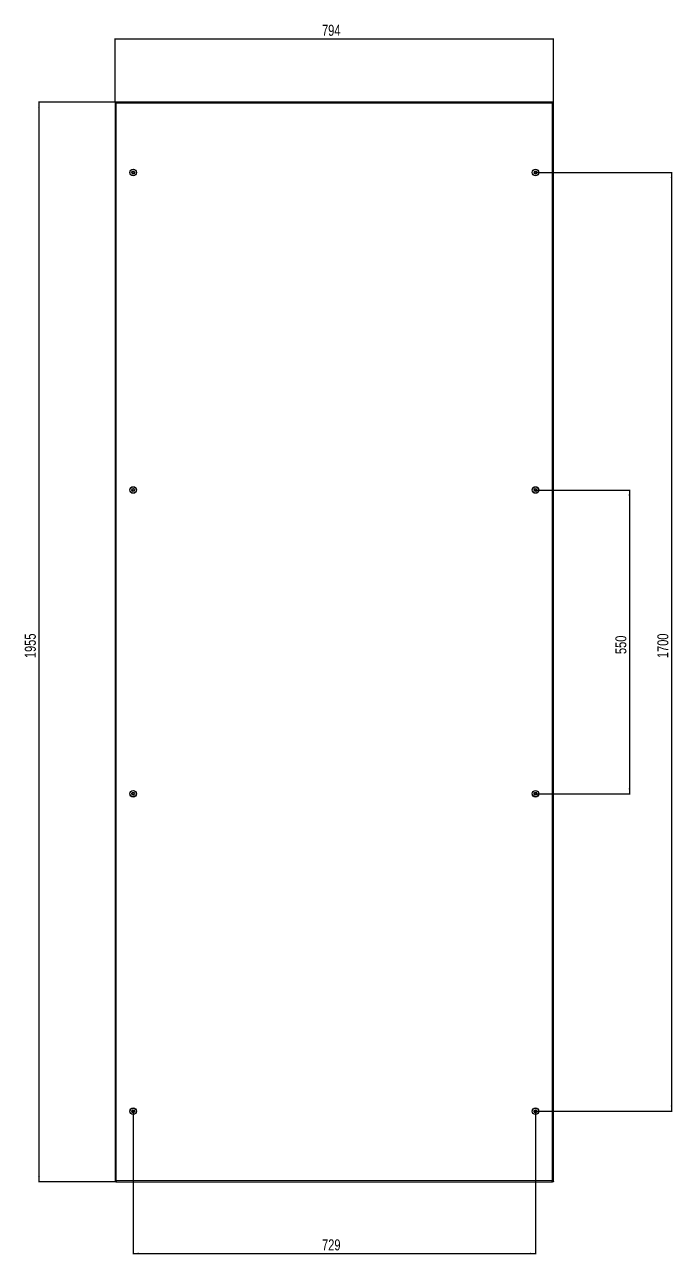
# Model space of a CAD drawing. Header units: millimetres. Extents: x -468 to 1915, y -1114 to 1206.
# Drawn here: x -468 to 706, y -1114 to 1113 of the extents above; entities that cross this region are included whole.
import ezdxf

# ---------------------------------------------------------------- set-up
doc = ezdxf.new("R2010")
doc.units = ezdxf.units.MM
doc.layers.add('FORMAT', color=7, linetype='Continuous')
doc.styles.add('SLDTEXTSTYLE0', font='TXT', dxfattribs={"width": 0.75})
doc.dimstyles.new('SLDDIMSTYLE1', dxfattribs={"dimtxt": 20, "dimasz": 10, "dimexe": 0, "dimexo": 0.0625, "dimgap": 5, "dimtad": 2, "dimdec": 1, "dimrnd": 1e-09, "dimzin": 12, "dimdsep": 46, "dimtxsty": 'SLDTEXTSTYLE0', "dimsah": 1, "dimcen": 0.09, "dimadec": 0, "dimazin": 3, "dimtfac": 1, "dimtofl": 0, "dimtmove": 0, "dimatfit": 3, "dimfxl": 0, "dimfrac": 2, "dimtolj": 1, "dimtzin": 12, "dimarcsym": 0})

# ---------------------------------------------------------------- blocks, each defined once
blk = doc.blocks.new('_D_1')
at = {"layer": 'FORMAT'}
for p, q in [((-303.6, 972.4), (-442.6, 972.4)), ((-441.6, 972.4), (-441.6, -982.6)), ((-303.6, -982.6), (-442.6, -982.6))]:
    blk.add_line(p, q, dxfattribs=at)
for points in [[(-441.6, 972.4), (-443.1, 962.4), (-440, 962.4)], [(-441.6, -982.6), (-440, -972.6), (-443.1, -972.6)]]:
    blk.add_solid(points, dxfattribs=at)
at = {"layer": 'FORMAT', "insert": (-467.3, -34.6), "char_height": 20, "attachment_point": 1, "rotation": 90, "style": 'SLDTEXTSTYLE0'}
blk.add_mtext('1955', dxfattribs=at)
blk = doc.blocks.new('_D_2')
at = {"layer": 'FORMAT'}
for p, q in [((-303.6, 972.4), (-303.6, 1087.6)), ((-303.6, 1086.6), (490.4, 1086.6)), ((490.4, 972.4), (490.4, 1087.6))]:
    blk.add_line(p, q, dxfattribs=at)
for points in [[(-303.6, 1086.6), (-293.6, 1085.1), (-293.6, 1088.1)], [(490.4, 1086.6), (480.4, 1088.1), (480.4, 1085.1)]]:
    blk.add_solid(points, dxfattribs=at)
at = {"layer": 'FORMAT', "insert": (71.3, 1112.4), "char_height": 20, "attachment_point": 1, "style": 'SLDTEXTSTYLE0'}
blk.add_mtext('794', dxfattribs=at)
blk = doc.blocks.new('_D_3')
at = {"layer": 'FORMAT'}
for p, q in [((457.9, 844.9), (705.6, 844.9)), ((704.6, 844.9), (704.6, -855.1)), ((457.9, -855.1), (705.6, -855.1))]:
    blk.add_line(p, q, dxfattribs=at)
for points in [[(704.6, 844.9), (703.1, 834.9), (706.2, 834.9)], [(704.6, -855.1), (706.2, -845.1), (703.1, -845.1)]]:
    blk.add_solid(points, dxfattribs=at)
at = {"layer": 'FORMAT', "insert": (678.8, -34.6), "char_height": 20, "attachment_point": 1, "rotation": 90, "style": 'SLDTEXTSTYLE0'}
blk.add_mtext('1700', dxfattribs=at)
blk = doc.blocks.new('_D_4')
at = {"layer": 'FORMAT'}
for p, q in [((-271.1, -855.1), (-271.1, -1113.7)), ((457.9, -855.1), (457.9, -1113.7)), ((-271.1, -1112.7), (457.9, -1112.7))]:
    blk.add_line(p, q, dxfattribs=at)
for points in [[(-271.1, -1112.7), (-261.1, -1114.3), (-261.1, -1111.2)], [(457.9, -1112.7), (447.9, -1111.2), (447.9, -1114.3)]]:
    blk.add_solid(points, dxfattribs=at)
at = {"layer": 'FORMAT', "insert": (71.3, -1087), "char_height": 20, "attachment_point": 1, "style": 'SLDTEXTSTYLE0'}
blk.add_mtext('729', dxfattribs=at)
blk = doc.blocks.new('_D_5')
at = {"layer": 'FORMAT'}
for p, q in [((457.9, 269.9), (629.4, 269.9)), ((628.4, 269.9), (628.4, -280.1)), ((457.9, -280.1), (629.4, -280.1))]:
    blk.add_line(p, q, dxfattribs=at)
for points in [[(628.4, 269.9), (626.9, 259.9), (630, 259.9)], [(628.4, -280.1), (630, -270.1), (626.9, -270.1)]]:
    blk.add_solid(points, dxfattribs=at)
at = {"layer": 'FORMAT', "insert": (602.7, -27.2), "char_height": 20, "attachment_point": 1, "rotation": 90, "style": 'SLDTEXTSTYLE0'}
blk.add_mtext('550', dxfattribs=at)

msp = doc.modelspace()

# ---------------------------------------------------------------- linework, layer by layer
at = {"color": 7, "linetype": 'Continuous', "lineweight": 25}
for p, q in [((-303.56, 972.43), (-303.56, -982.57)), ((-303.56, 972.43), (-302.06, 972.43)), ((-301.86, 972.43), (-302.06, 972.43)), ((-301.86, 971.31), (-301.86, 972.43)), ((488.74, 972.43), (-301.86, 972.43)), ((488.74, 971.31), (488.74, 972.43)), ((488.94, 972.43), (488.74, 972.43)), ((488.94, 972.43), (490.44, 972.43)), ((490.44, -982.57), (490.44, 972.43)), ((-302.06, -982.57), (-303.56, -982.57)), ((-302.06, -982.57), (-301.86, -982.57)), ((-301.86, -981.46), (-301.86, -982.57)), ((-301.86, -982.57), (488.74, -982.57)), ((488.74, -981.46), (488.74, -982.57)), ((488.74, -982.57), (488.94, -982.57)), ((490.44, -982.57), (488.94, -982.57))]:
    msp.add_line(p, q, dxfattribs=at)
at = {"color": 8, "linetype": 'Continuous', "lineweight": 18}
for p, q in [((-301.46, 970.33), (-301.46, -980.47)), ((488.34, 970.33), (-301.46, 970.33)), ((488.34, -980.47), (488.34, 970.33)), ((-301.46, -980.47), (488.34, -980.47))]:
    msp.add_line(p, q, dxfattribs=at)
at = {"color": 7, "linetype": 'Continuous', "lineweight": 25}
for centre, radius in [((-271.06, 844.93), 6), ((-271.06, 844.93), 5.78), ((-271.06, 844.93), 1.85), ((457.94, 844.93), 6), ((457.94, 844.93), 5.78), ((457.94, 844.93), 1.85), ((-271.06, 269.93), 6), ((-271.06, 269.93), 5.78), ((-271.06, 269.93), 1.85), ((457.94, 269.93), 6), ((457.94, 269.93), 5.78), ((457.94, 269.93), 1.85), ((-271.06, -280.07), 6), ((-271.06, -280.07), 5.78), ((-271.06, -280.07), 1.85), ((457.94, -280.07), 6), ((457.94, -280.07), 5.78), ((457.94, -280.07), 1.85), ((-271.06, -855.07), 6), ((-271.06, -855.07), 5.78), ((-271.06, -855.07), 1.85), ((457.94, -855.07), 6), ((457.94, -855.07), 5.78), ((457.94, -855.07), 1.85)]:
    msp.add_circle(centre, radius, dxfattribs=at)
for points, knots in [([(-301.46, 970.33), (-301.74, 970.5), (-302.01, 970.67), (-302.52, 971.03), (-302.75, 971.2), (-303.14, 971.55), (-303.3, 971.72), (-303.51, 972.08), (-303.56, 972.25), (-303.56, 972.43)], [0, 0, 0, 0, 0.25, 0.25, 0.5, 0.5, 0.75, 0.75, 1, 1, 1, 1]), ([(-301.46, 970.33), (-301.62, 970.68), (-301.78, 971.03), (-302, 971.73), (-302.06, 972.07), (-302.06, 972.43)], [0, 0, 0, 0, 0.5, 0.5, 1, 1, 1, 1]), ([(-301.86, 972.43), (-301.83, 972.43), (-301.79, 972.37), (-301.73, 972.16), (-301.69, 972), (-301.63, 971.62), (-301.59, 971.38), (-301.53, 970.88), (-301.49, 970.6), (-301.46, 970.33)], [0, 0, 0, 0, 0.25, 0.25, 0.5, 0.5, 0.75, 0.75, 1, 1, 1, 1]), ([(488.34, 970.33), (488.37, 970.6), (488.41, 970.88), (488.47, 971.38), (488.51, 971.62), (488.57, 972), (488.61, 972.16), (488.67, 972.37), (488.71, 972.43), (488.74, 972.43)], [0, 0, 0, 0, 0.25, 0.25, 0.5, 0.5, 0.75, 0.75, 1, 1, 1, 1]), ([(490.44, 972.43), (490.44, 972.25), (490.38, 972.08), (490.17, 971.72), (490.02, 971.55), (489.63, 971.2), (489.4, 971.03), (488.89, 970.68), (488.62, 970.5), (488.34, 970.33)], [0, 0, 0, 0, 0.25, 0.25, 0.5, 0.5, 0.75, 0.75, 1, 1, 1, 1]), ([(488.94, 972.43), (488.94, 972.07), (488.87, 971.72), (488.65, 971.02), (488.5, 970.68), (488.34, 970.33)], [0, 0, 0, 0, 0.5, 0.5, 1, 1, 1, 1]), ([(-270.02, 847.53), (-270.04, 847.53), (-270.06, 847.53), (-270.12, 847.52), (-270.24, 847.45), (-270.54, 847.19), (-270.95, 846.84), (-271.57, 846.72), (-272.06, 846.88), (-272.42, 847.05), (-272.64, 847.13), (-272.73, 847.14), (-272.77, 847.14), (-272.8, 847.12), (-272.82, 847.09), (-272.84, 847.03), (-272.82, 846.76), (-272.71, 846.3), (-272.71, 845.58), (-273.2, 845.07), (-273.6, 844.81), (-273.8, 844.63), (-273.83, 844.57), (-273.84, 844.53), (-273.83, 844.5), (-273.81, 844.47), (-273.77, 844.45), (-273.7, 844.4), (-273.5, 844.32), (-273.13, 844.19), (-272.67, 843.97), (-272.3, 843.46), (-272.24, 842.92), (-272.2, 842.53), (-272.16, 842.39), (-272.13, 842.34), (-272.1, 842.32), (-272.06, 842.32), (-272, 842.33), (-271.88, 842.41), (-271.59, 842.66), (-271.18, 843.01), (-270.55, 843.13), (-270.06, 842.97), (-269.71, 842.8), (-269.48, 842.72), (-269.39, 842.71), (-269.35, 842.71), (-269.32, 842.73), (-269.3, 842.76), (-269.28, 842.83), (-269.3, 843.09), (-269.41, 843.56), (-269.41, 844.27), (-268.92, 844.78), (-268.53, 845.04), (-268.33, 845.22), (-268.29, 845.29), (-268.29, 845.32), (-268.29, 845.35), (-268.32, 845.38), (-268.35, 845.41), (-268.42, 845.45), (-268.63, 845.53), (-268.99, 845.66), (-269.45, 845.88), (-269.83, 846.39), (-269.88, 846.93), (-269.92, 847.32), (-269.96, 847.46), (-270, 847.51), (-270.02, 847.52), (-270.02, 847.53)], [0, 0, 0, 0, 0.0020087, 0.00442, 0.0093647, 0.0255282, 0.0677053, 0.0957862, 0.1246456, 0.1503415, 0.1605194, 0.1633943, 0.1656965, 0.1672448, 0.1688741, 0.1707699, 0.1786058, 0.2119941, 0.2499945, 0.2879948, 0.3213831, 0.329219, 0.3311148, 0.3327441, 0.3342924, 0.3362166, 0.3385353, 0.3413178, 0.349662, 0.3753578, 0.4042173, 0.4322982, 0.4744753, 0.4906388, 0.4966691, 0.49844, 0.5, 0.5020087, 0.50442, 0.5093647, 0.5255282, 0.5677053, 0.5957862, 0.6246456, 0.6503415, 0.6605194, 0.6633943, 0.6656965, 0.6672448, 0.6688741, 0.6707699, 0.6786058, 0.7119941, 0.7499945, 0.7879948, 0.8213831, 0.829219, 0.8311148, 0.8327441, 0.8342924, 0.8362166, 0.8385353, 0.8413178, 0.849662, 0.8753578, 0.9042173, 0.9322982, 0.9744753, 0.9906388, 0.9966691, 0.99844, 1, 1, 1, 1]), ([(456.9, 847.53), (456.89, 847.52), (456.87, 847.51), (456.84, 847.45), (456.8, 847.32), (456.76, 846.93), (456.7, 846.39), (456.33, 845.88), (455.87, 845.66), (455.5, 845.53), (455.27, 845.44), (455.2, 845.38), (455.17, 845.35), (455.16, 845.32), (455.17, 845.29), (455.2, 845.22), (455.4, 845.04), (455.8, 844.78), (456.29, 844.27), (456.29, 843.56), (456.18, 843.09), (456.16, 842.83), (456.18, 842.76), (456.2, 842.73), (456.22, 842.71), (456.26, 842.71), (456.3, 842.71), (456.38, 842.73), (456.59, 842.81), (456.94, 842.97), (457.43, 843.13), (458.05, 843.01), (458.46, 842.66), (458.76, 842.4), (458.89, 842.33), (458.95, 842.32), (458.98, 842.32), (459.01, 842.35), (459.04, 842.4), (459.08, 842.54), (459.12, 842.92), (459.17, 843.46), (459.55, 843.97), (460.01, 844.19), (460.38, 844.32), (460.6, 844.41), (460.68, 844.47), (460.71, 844.5), (460.71, 844.53), (460.71, 844.57), (460.67, 844.63), (460.47, 844.81), (460.08, 845.07), (459.59, 845.58), (459.59, 846.3), (459.7, 846.76), (459.72, 847.03), (459.7, 847.09), (459.68, 847.12), (459.65, 847.14), (459.62, 847.14), (459.58, 847.14), (459.5, 847.12), (459.28, 847.04), (458.94, 846.88), (458.45, 846.72), (457.82, 846.84), (457.41, 847.19), (457.12, 847.45), (456.99, 847.52), (456.93, 847.53), (456.91, 847.53), (456.9, 847.53)], [0, 0, 0, 0, 0.0020087, 0.00442, 0.0093647, 0.0255282, 0.0677053, 0.0957862, 0.1246456, 0.1503415, 0.1605194, 0.1633943, 0.1656965, 0.1672448, 0.1688741, 0.1707699, 0.1786058, 0.2119941, 0.2499945, 0.2879948, 0.3213831, 0.329219, 0.3311148, 0.3327441, 0.3342924, 0.3362166, 0.3385353, 0.3413178, 0.349662, 0.3753578, 0.4042173, 0.4322982, 0.4744753, 0.4906388, 0.4966691, 0.49844, 0.5, 0.5020087, 0.50442, 0.5093647, 0.5255282, 0.5677053, 0.5957862, 0.6246456, 0.6503415, 0.6605194, 0.6633943, 0.6656965, 0.6672448, 0.6688741, 0.6707699, 0.6786058, 0.7119941, 0.7499945, 0.7879948, 0.8213831, 0.829219, 0.8311148, 0.8327441, 0.8342924, 0.8362166, 0.8385353, 0.8413178, 0.849662, 0.8753578, 0.9042173, 0.9322982, 0.9744753, 0.9906388, 0.9966691, 0.99844, 1, 1, 1, 1]), ([(-270.02, 272.53), (-270.04, 272.53), (-270.06, 272.53), (-270.12, 272.52), (-270.24, 272.45), (-270.54, 272.19), (-270.95, 271.84), (-271.57, 271.72), (-272.06, 271.88), (-272.42, 272.05), (-272.64, 272.13), (-272.73, 272.14), (-272.77, 272.14), (-272.8, 272.12), (-272.82, 272.09), (-272.84, 272.03), (-272.82, 271.76), (-272.71, 271.3), (-272.71, 270.58), (-273.2, 270.07), (-273.6, 269.81), (-273.8, 269.63), (-273.83, 269.57), (-273.84, 269.53), (-273.83, 269.5), (-273.81, 269.47), (-273.77, 269.45), (-273.7, 269.4), (-273.5, 269.32), (-273.13, 269.19), (-272.67, 268.97), (-272.3, 268.46), (-272.24, 267.92), (-272.2, 267.53), (-272.16, 267.39), (-272.13, 267.34), (-272.1, 267.32), (-272.06, 267.32), (-272, 267.33), (-271.88, 267.41), (-271.59, 267.66), (-271.18, 268.01), (-270.55, 268.13), (-270.06, 267.97), (-269.71, 267.8), (-269.48, 267.72), (-269.39, 267.71), (-269.35, 267.71), (-269.32, 267.73), (-269.3, 267.76), (-269.28, 267.83), (-269.3, 268.09), (-269.41, 268.56), (-269.41, 269.27), (-268.92, 269.78), (-268.53, 270.04), (-268.33, 270.22), (-268.29, 270.29), (-268.29, 270.32), (-268.29, 270.35), (-268.32, 270.38), (-268.35, 270.41), (-268.42, 270.45), (-268.63, 270.53), (-268.99, 270.66), (-269.45, 270.88), (-269.83, 271.39), (-269.88, 271.93), (-269.92, 272.32), (-269.96, 272.46), (-270, 272.51), (-270.02, 272.52), (-270.02, 272.53)], [0, 0, 0, 0, 0.0020087, 0.00442, 0.0093647, 0.0255282, 0.0677053, 0.0957862, 0.1246456, 0.1503415, 0.1605194, 0.1633943, 0.1656965, 0.1672448, 0.1688741, 0.1707699, 0.1786058, 0.2119941, 0.2499945, 0.2879948, 0.3213831, 0.329219, 0.3311148, 0.3327441, 0.3342924, 0.3362166, 0.3385353, 0.3413178, 0.349662, 0.3753578, 0.4042173, 0.4322982, 0.4744753, 0.4906388, 0.4966691, 0.49844, 0.5, 0.5020087, 0.50442, 0.5093647, 0.5255282, 0.5677053, 0.5957862, 0.6246456, 0.6503415, 0.6605194, 0.6633943, 0.6656965, 0.6672448, 0.6688741, 0.6707699, 0.6786058, 0.7119941, 0.7499945, 0.7879948, 0.8213831, 0.829219, 0.8311148, 0.8327441, 0.8342924, 0.8362166, 0.8385353, 0.8413178, 0.849662, 0.8753578, 0.9042173, 0.9322982, 0.9744753, 0.9906388, 0.9966691, 0.99844, 1, 1, 1, 1]), ([(456.9, 272.53), (456.89, 272.52), (456.87, 272.51), (456.84, 272.45), (456.8, 272.32), (456.76, 271.93), (456.7, 271.39), (456.33, 270.88), (455.87, 270.66), (455.5, 270.53), (455.27, 270.44), (455.2, 270.38), (455.17, 270.35), (455.16, 270.32), (455.17, 270.29), (455.2, 270.22), (455.4, 270.04), (455.8, 269.78), (456.29, 269.27), (456.29, 268.56), (456.18, 268.09), (456.16, 267.83), (456.18, 267.76), (456.2, 267.73), (456.22, 267.71), (456.26, 267.71), (456.3, 267.71), (456.38, 267.73), (456.59, 267.81), (456.94, 267.97), (457.43, 268.13), (458.05, 268.01), (458.46, 267.66), (458.76, 267.4), (458.89, 267.33), (458.95, 267.32), (458.98, 267.32), (459.01, 267.35), (459.04, 267.4), (459.08, 267.54), (459.12, 267.92), (459.17, 268.46), (459.55, 268.97), (460.01, 269.19), (460.38, 269.32), (460.6, 269.41), (460.68, 269.47), (460.71, 269.5), (460.71, 269.53), (460.71, 269.57), (460.67, 269.63), (460.47, 269.81), (460.08, 270.07), (459.59, 270.58), (459.59, 271.3), (459.7, 271.76), (459.72, 272.03), (459.7, 272.09), (459.68, 272.12), (459.65, 272.14), (459.62, 272.14), (459.58, 272.14), (459.5, 272.12), (459.28, 272.04), (458.94, 271.88), (458.45, 271.72), (457.82, 271.84), (457.41, 272.19), (457.12, 272.45), (456.99, 272.52), (456.93, 272.53), (456.91, 272.53), (456.9, 272.53)], [0, 0, 0, 0, 0.0020087, 0.00442, 0.0093647, 0.0255282, 0.0677053, 0.0957862, 0.1246456, 0.1503415, 0.1605194, 0.1633943, 0.1656965, 0.1672448, 0.1688741, 0.1707699, 0.1786058, 0.2119941, 0.2499945, 0.2879948, 0.3213831, 0.329219, 0.3311148, 0.3327441, 0.3342924, 0.3362166, 0.3385353, 0.3413178, 0.349662, 0.3753578, 0.4042173, 0.4322982, 0.4744753, 0.4906388, 0.4966691, 0.49844, 0.5, 0.5020087, 0.50442, 0.5093647, 0.5255282, 0.5677053, 0.5957862, 0.6246456, 0.6503415, 0.6605194, 0.6633943, 0.6656965, 0.6672448, 0.6688741, 0.6707699, 0.6786058, 0.7119941, 0.7499945, 0.7879948, 0.8213831, 0.829219, 0.8311148, 0.8327441, 0.8342924, 0.8362166, 0.8385353, 0.8413178, 0.849662, 0.8753578, 0.9042173, 0.9322982, 0.9744753, 0.9906388, 0.9966691, 0.99844, 1, 1, 1, 1]), ([(-270.02, -282.68), (-270.01, -282.67), (-269.99, -282.65), (-269.96, -282.6), (-269.92, -282.47), (-269.88, -282.08), (-269.83, -281.54), (-269.45, -281.03), (-268.99, -280.81), (-268.62, -280.68), (-268.4, -280.59), (-268.32, -280.53), (-268.29, -280.5), (-268.29, -280.47), (-268.29, -280.43), (-268.33, -280.37), (-268.53, -280.19), (-268.92, -279.93), (-269.41, -279.42), (-269.41, -278.7), (-269.3, -278.24), (-269.28, -277.97), (-269.3, -277.91), (-269.32, -277.88), (-269.35, -277.86), (-269.38, -277.86), (-269.42, -277.86), (-269.5, -277.88), (-269.72, -277.96), (-270.06, -278.12), (-270.55, -278.28), (-271.18, -278.16), (-271.59, -277.81), (-271.88, -277.55), (-272.01, -277.48), (-272.07, -277.47), (-272.1, -277.47), (-272.13, -277.5), (-272.16, -277.55), (-272.2, -277.68), (-272.24, -278.07), (-272.3, -278.61), (-272.67, -279.12), (-273.13, -279.34), (-273.5, -279.47), (-273.73, -279.56), (-273.8, -279.62), (-273.83, -279.65), (-273.84, -279.68), (-273.83, -279.71), (-273.8, -279.78), (-273.6, -279.96), (-273.2, -280.22), (-272.71, -280.73), (-272.71, -281.44), (-272.82, -281.91), (-272.84, -282.17), (-272.82, -282.24), (-272.8, -282.27), (-272.78, -282.29), (-272.74, -282.29), (-272.7, -282.29), (-272.62, -282.27), (-272.41, -282.19), (-272.06, -282.03), (-271.57, -281.87), (-270.95, -281.99), (-270.54, -282.34), (-270.24, -282.6), (-270.11, -282.67), (-270.05, -282.68), (-270.03, -282.68), (-270.02, -282.68)], [0, 0, 0, 0, 0.0020087, 0.00442, 0.0093647, 0.0255282, 0.0677053, 0.0957862, 0.1246456, 0.1503415, 0.1605194, 0.1633943, 0.1656965, 0.1672448, 0.1688741, 0.1707699, 0.1786058, 0.2119941, 0.2499945, 0.2879948, 0.3213831, 0.329219, 0.3311148, 0.3327441, 0.3342924, 0.3362166, 0.3385353, 0.3413178, 0.349662, 0.3753578, 0.4042173, 0.4322982, 0.4744753, 0.4906388, 0.4966691, 0.49844, 0.5, 0.5020087, 0.50442, 0.5093647, 0.5255282, 0.5677053, 0.5957862, 0.6246456, 0.6503415, 0.6605194, 0.6633943, 0.6656965, 0.6672448, 0.6688741, 0.6707699, 0.6786058, 0.7119941, 0.7499945, 0.7879948, 0.8213831, 0.829219, 0.8311148, 0.8327441, 0.8342924, 0.8362166, 0.8385353, 0.8413178, 0.849662, 0.8753578, 0.9042173, 0.9322982, 0.9744753, 0.9906388, 0.9966691, 0.99844, 1, 1, 1, 1]), ([(456.9, -282.68), (456.91, -282.68), (456.94, -282.68), (457, -282.67), (457.12, -282.59), (457.41, -282.34), (457.82, -281.99), (458.45, -281.87), (458.94, -282.03), (459.29, -282.2), (459.52, -282.28), (459.61, -282.29), (459.65, -282.29), (459.68, -282.27), (459.7, -282.24), (459.72, -282.17), (459.7, -281.91), (459.59, -281.44), (459.59, -280.73), (460.08, -280.22), (460.47, -279.96), (460.67, -279.78), (460.71, -279.71), (460.71, -279.68), (460.71, -279.65), (460.68, -279.62), (460.65, -279.59), (460.58, -279.55), (460.37, -279.47), (460.01, -279.34), (459.55, -279.12), (459.17, -278.61), (459.12, -278.07), (459.08, -277.68), (459.04, -277.54), (459, -277.49), (458.97, -277.47), (458.94, -277.47), (458.88, -277.48), (458.76, -277.56), (458.46, -277.81), (458.05, -278.16), (457.43, -278.28), (456.94, -278.12), (456.58, -277.95), (456.36, -277.87), (456.27, -277.86), (456.23, -277.86), (456.2, -277.88), (456.18, -277.91), (456.16, -277.97), (456.18, -278.24), (456.29, -278.7), (456.29, -279.42), (455.8, -279.93), (455.4, -280.19), (455.2, -280.37), (455.17, -280.43), (455.16, -280.47), (455.17, -280.5), (455.19, -280.53), (455.23, -280.55), (455.3, -280.6), (455.5, -280.68), (455.87, -280.81), (456.33, -281.03), (456.7, -281.54), (456.76, -282.08), (456.8, -282.47), (456.84, -282.61), (456.87, -282.66), (456.89, -282.67), (456.9, -282.68)], [0, 0, 0, 0, 0.0020087, 0.00442, 0.0093647, 0.0255282, 0.0677053, 0.0957862, 0.1246456, 0.1503415, 0.1605194, 0.1633943, 0.1656965, 0.1672448, 0.1688741, 0.1707699, 0.1786058, 0.2119941, 0.2499945, 0.2879948, 0.3213831, 0.329219, 0.3311148, 0.3327441, 0.3342924, 0.3362166, 0.3385353, 0.3413178, 0.349662, 0.3753578, 0.4042173, 0.4322982, 0.4744753, 0.4906388, 0.4966691, 0.49844, 0.5, 0.5020087, 0.50442, 0.5093647, 0.5255282, 0.5677053, 0.5957862, 0.6246456, 0.6503415, 0.6605194, 0.6633943, 0.6656965, 0.6672448, 0.6688741, 0.6707699, 0.6786058, 0.7119941, 0.7499945, 0.7879948, 0.8213831, 0.829219, 0.8311148, 0.8327441, 0.8342924, 0.8362166, 0.8385353, 0.8413178, 0.849662, 0.8753578, 0.9042173, 0.9322982, 0.9744753, 0.9906388, 0.9966691, 0.99844, 1, 1, 1, 1]), ([(-270.02, -857.68), (-270.01, -857.67), (-269.99, -857.65), (-269.96, -857.6), (-269.92, -857.47), (-269.88, -857.08), (-269.83, -856.54), (-269.45, -856.03), (-268.99, -855.81), (-268.62, -855.68), (-268.4, -855.59), (-268.32, -855.53), (-268.29, -855.5), (-268.29, -855.47), (-268.29, -855.43), (-268.33, -855.37), (-268.53, -855.19), (-268.92, -854.93), (-269.41, -854.42), (-269.41, -853.7), (-269.3, -853.24), (-269.28, -852.97), (-269.3, -852.91), (-269.32, -852.88), (-269.35, -852.86), (-269.38, -852.86), (-269.42, -852.86), (-269.5, -852.88), (-269.72, -852.96), (-270.06, -853.12), (-270.55, -853.28), (-271.18, -853.16), (-271.59, -852.81), (-271.88, -852.55), (-272.01, -852.48), (-272.07, -852.47), (-272.1, -852.47), (-272.13, -852.5), (-272.16, -852.55), (-272.2, -852.68), (-272.24, -853.07), (-272.3, -853.61), (-272.67, -854.12), (-273.13, -854.34), (-273.5, -854.47), (-273.73, -854.56), (-273.8, -854.62), (-273.83, -854.65), (-273.84, -854.68), (-273.83, -854.71), (-273.8, -854.78), (-273.6, -854.96), (-273.2, -855.22), (-272.71, -855.73), (-272.71, -856.44), (-272.82, -856.91), (-272.84, -857.17), (-272.82, -857.24), (-272.8, -857.27), (-272.78, -857.29), (-272.74, -857.29), (-272.7, -857.29), (-272.62, -857.27), (-272.41, -857.19), (-272.06, -857.03), (-271.57, -856.87), (-270.95, -856.99), (-270.54, -857.34), (-270.24, -857.6), (-270.11, -857.67), (-270.05, -857.68), (-270.03, -857.68), (-270.02, -857.68)], [0, 0, 0, 0, 0.0020087, 0.00442, 0.0093647, 0.0255282, 0.0677053, 0.0957862, 0.1246456, 0.1503415, 0.1605194, 0.1633943, 0.1656965, 0.1672448, 0.1688741, 0.1707699, 0.1786058, 0.2119941, 0.2499945, 0.2879948, 0.3213831, 0.329219, 0.3311148, 0.3327441, 0.3342924, 0.3362166, 0.3385353, 0.3413178, 0.349662, 0.3753578, 0.4042173, 0.4322982, 0.4744753, 0.4906388, 0.4966691, 0.49844, 0.5, 0.5020087, 0.50442, 0.5093647, 0.5255282, 0.5677053, 0.5957862, 0.6246456, 0.6503415, 0.6605194, 0.6633943, 0.6656965, 0.6672448, 0.6688741, 0.6707699, 0.6786058, 0.7119941, 0.7499945, 0.7879948, 0.8213831, 0.829219, 0.8311148, 0.8327441, 0.8342924, 0.8362166, 0.8385353, 0.8413178, 0.849662, 0.8753578, 0.9042173, 0.9322982, 0.9744753, 0.9906388, 0.9966691, 0.99844, 1, 1, 1, 1]), ([(456.9, -857.68), (456.91, -857.68), (456.94, -857.68), (457, -857.67), (457.12, -857.59), (457.41, -857.34), (457.82, -856.99), (458.45, -856.87), (458.94, -857.03), (459.29, -857.2), (459.52, -857.28), (459.61, -857.29), (459.65, -857.29), (459.68, -857.27), (459.7, -857.24), (459.72, -857.17), (459.7, -856.91), (459.59, -856.44), (459.59, -855.73), (460.08, -855.22), (460.47, -854.96), (460.67, -854.78), (460.71, -854.71), (460.71, -854.68), (460.71, -854.65), (460.68, -854.62), (460.65, -854.59), (460.58, -854.55), (460.37, -854.47), (460.01, -854.34), (459.55, -854.12), (459.17, -853.61), (459.12, -853.07), (459.08, -852.68), (459.04, -852.54), (459, -852.49), (458.97, -852.47), (458.94, -852.47), (458.88, -852.48), (458.76, -852.56), (458.46, -852.81), (458.05, -853.16), (457.43, -853.28), (456.94, -853.12), (456.58, -852.95), (456.36, -852.87), (456.27, -852.86), (456.23, -852.86), (456.2, -852.88), (456.18, -852.91), (456.16, -852.97), (456.18, -853.24), (456.29, -853.7), (456.29, -854.42), (455.8, -854.93), (455.4, -855.19), (455.2, -855.37), (455.17, -855.43), (455.16, -855.47), (455.17, -855.5), (455.19, -855.53), (455.23, -855.55), (455.3, -855.6), (455.5, -855.68), (455.87, -855.81), (456.33, -856.03), (456.7, -856.54), (456.76, -857.08), (456.8, -857.47), (456.84, -857.61), (456.87, -857.66), (456.89, -857.67), (456.9, -857.68)], [0, 0, 0, 0, 0.0020087, 0.00442, 0.0093647, 0.0255282, 0.0677053, 0.0957862, 0.1246456, 0.1503415, 0.1605194, 0.1633943, 0.1656965, 0.1672448, 0.1688741, 0.1707699, 0.1786058, 0.2119941, 0.2499945, 0.2879948, 0.3213831, 0.329219, 0.3311148, 0.3327441, 0.3342924, 0.3362166, 0.3385353, 0.3413178, 0.349662, 0.3753578, 0.4042173, 0.4322982, 0.4744753, 0.4906388, 0.4966691, 0.49844, 0.5, 0.5020087, 0.50442, 0.5093647, 0.5255282, 0.5677053, 0.5957862, 0.6246456, 0.6503415, 0.6605194, 0.6633943, 0.6656965, 0.6672448, 0.6688741, 0.6707699, 0.6786058, 0.7119941, 0.7499945, 0.7879948, 0.8213831, 0.829219, 0.8311148, 0.8327441, 0.8342924, 0.8362166, 0.8385353, 0.8413178, 0.849662, 0.8753578, 0.9042173, 0.9322982, 0.9744753, 0.9906388, 0.9966691, 0.99844, 1, 1, 1, 1]), ([(-303.56, -982.57), (-303.56, -982.4), (-303.51, -982.22), (-303.3, -981.87), (-303.14, -981.7), (-302.75, -981.35), (-302.52, -981.17), (-302.01, -980.82), (-301.74, -980.65), (-301.46, -980.47)], [0, 0, 0, 0, 0.25, 0.25, 0.5, 0.5, 0.75, 0.75, 1, 1, 1, 1]), ([(-302.06, -982.57), (-302.06, -982.4), (-302.05, -982.22), (-301.99, -981.87), (-301.94, -981.7), (-301.83, -981.35), (-301.76, -981.17), (-301.62, -980.82), (-301.54, -980.65), (-301.46, -980.47)], [0, 0, 0, 0, 0.25, 0.25, 0.5, 0.5, 0.75, 0.75, 1, 1, 1, 1]), ([(-301.46, -980.47), (-301.49, -980.75), (-301.53, -981.02), (-301.59, -981.53), (-301.63, -981.77), (-301.69, -982.15), (-301.73, -982.31), (-301.79, -982.52), (-301.83, -982.57), (-301.86, -982.57)], [0, 0, 0, 0, 0.25, 0.25, 0.5, 0.5, 0.75, 0.75, 1, 1, 1, 1]), ([(488.74, -982.57), (488.71, -982.57), (488.67, -982.52), (488.61, -982.31), (488.57, -982.15), (488.51, -981.77), (488.47, -981.53), (488.41, -981.02), (488.37, -980.75), (488.34, -980.47)], [0, 0, 0, 0, 0.25, 0.25, 0.5, 0.5, 0.75, 0.75, 1, 1, 1, 1]), ([(488.34, -980.47), (488.62, -980.65), (488.89, -980.82), (489.4, -981.18), (489.63, -981.35), (490.02, -981.7), (490.17, -981.87), (490.38, -982.22), (490.44, -982.4), (490.44, -982.57)], [0, 0, 0, 0, 0.25, 0.25, 0.5, 0.5, 0.75, 0.75, 1, 1, 1, 1]), ([(488.34, -980.47), (488.5, -980.83), (488.65, -981.18), (488.88, -981.88), (488.94, -982.22), (488.94, -982.57)], [0, 0, 0, 0, 0.5, 0.5, 1, 1, 1, 1])]:
    msp.add_open_spline(points, degree=3, knots=knots, dxfattribs=at)

# ---------------------------------------------------------------- dimensions: what is measured, and where the dimension line sits
at = {"layer": 'FORMAT'}
for base, p1, p2, angle, picture, middle in [((490.44, 1086.59), (-303.56, 972.43), (490.44, 972.43), 0, '_D_2', (93.44, 1086.59)), ((-441.57, -982.57), (-303.56, 972.43), (-303.56, -982.57), 90, '_D_1', (-441.57, -5.07)), ((704.61, -855.07), (457.94, 844.93), (457.94, -855.07), 90, '_D_3', (704.61, -5.07)), ((628.44, -280.07), (457.94, 269.93), (457.94, -280.07), 90, '_D_5', (628.44, -5.07))]:
    dim = msp.add_linear_dim(base=base, p1=p1, p2=p2, angle=angle, dimstyle='SLDDIMSTYLE1', dxfattribs=at)
    dim.commit()
    dim.dimension.update_dxf_attribs({"geometry": picture, "text_midpoint": middle, "dimtype": 160})
dim = msp.add_linear_dim(base=(457.94, -1112.74), p1=(-271.06, -855.07), p2=(457.94, -855.07), dimstyle='SLDDIMSTYLE1', dxfattribs=at)
dim.commit()
dim.dimension.update_dxf_attribs({"geometry": '_D_4', "text_midpoint": (93.44, -1112.74), "dimtype": 160})

doc.saveas('drawing.dxf')
